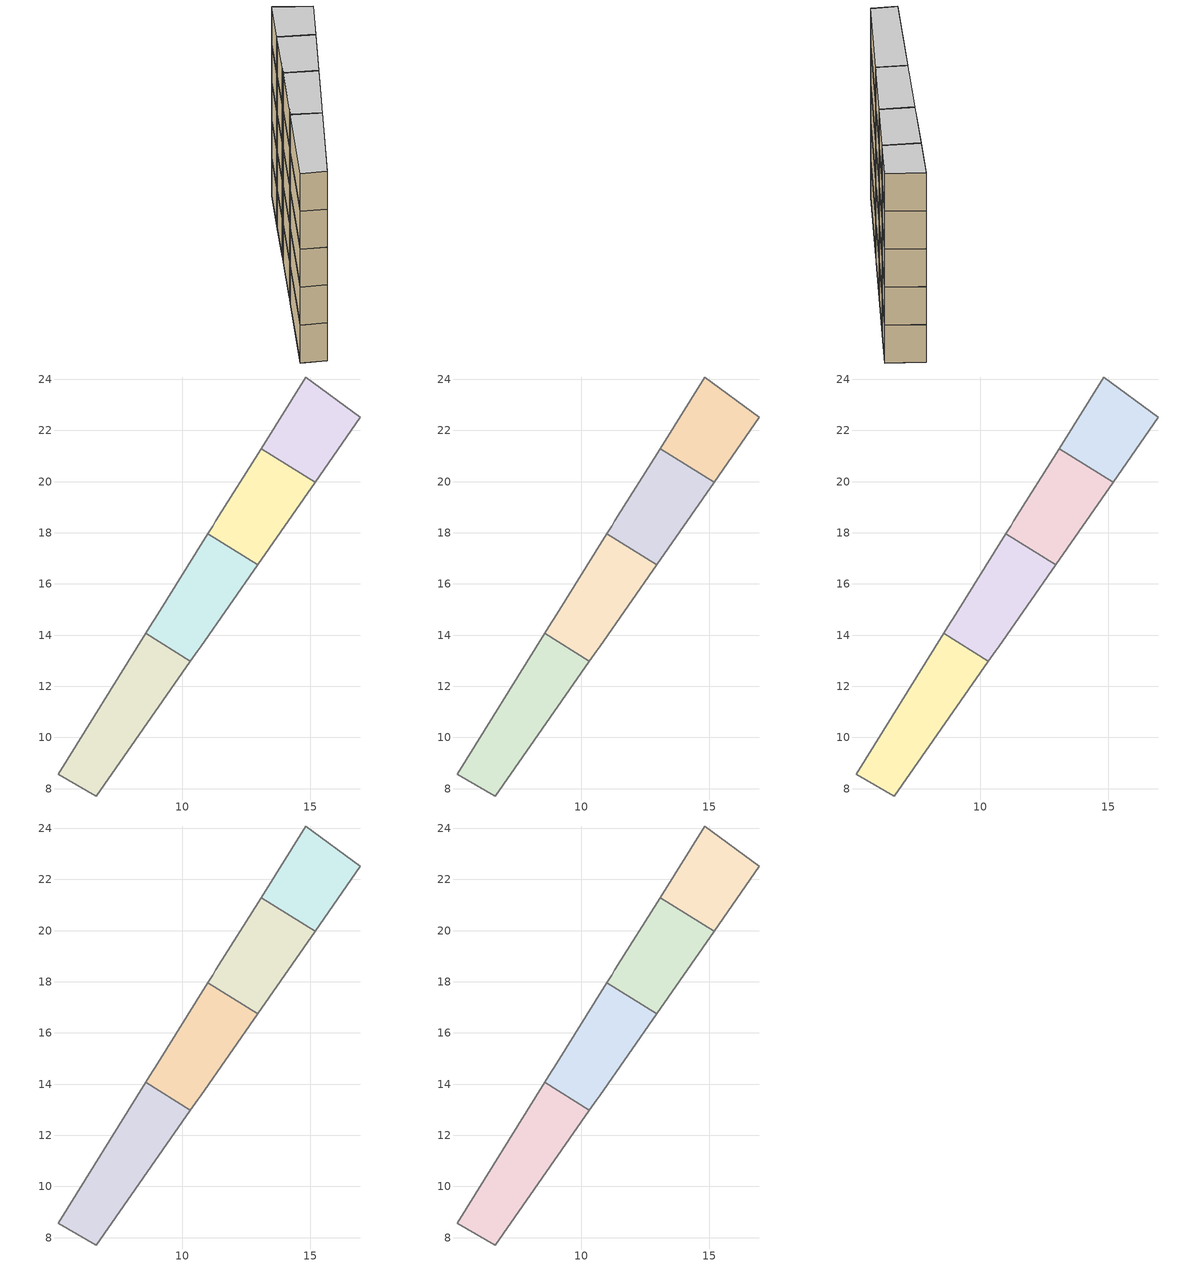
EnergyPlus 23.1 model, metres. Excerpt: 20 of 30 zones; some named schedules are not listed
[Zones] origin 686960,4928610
105523cecd2b4dc0_F0_dwelling_0
 floor ground (EU_floor_Construction): 15.19,19.97 16.97,22.51 14.82,24.09 13.08,21.29 z0
 wall adiabatic (EU_wall_Construction): 13.08,21.29 14.82,24.09 16.97,22.51 15.19,19.97 z0:3
 wall to 105523cecd2b4dc0_F0_dwelling_1 (EU_wall_Construction): 15.19,19.97 13.08,21.29 z0:3
105523cecd2b4dc0_F0_dwelling_1
 floor ground (EU_floor_Construction): 12.94,16.74 15.19,19.97 13.08,21.29 11.32,18.46 11.19,18.26 11,17.96 z0
 wall adiabatic (EU_wall_Construction): 15.19,19.97 12.94,16.74 / 11,17.96 11.19,18.26 11.32,18.46 13.08,21.29 z0:3
 wall to 105523cecd2b4dc0_F0_dwelling_2 (EU_wall_Construction): 12.94,16.74 11,17.96 z0:3
105523cecd2b4dc0_F0_dwelling_2
 floor ground (EU_floor_Construction): 10.72,13.55 12.94,16.74 11,17.96 8.94,14.66 8.84,14.49 8.57,14.07 10.32,12.98 10.6,13.39 z0
 wall adiabatic (EU_wall_Construction): 12.94,16.74 10.72,13.55 10.6,13.39 10.32,12.98 / 8.57,14.07 8.84,14.49 8.94,14.66 11,17.96 z0:3
 wall to 105523cecd2b4dc0_F0_dwelling_3 (EU_wall_Construction): 10.32,12.98 8.57,14.07 z0:3
105523cecd2b4dc0_F0_dwelling_3
 floor ground (EU_floor_Construction): 6.65,7.71 10.32,12.98 8.57,14.07 5.15,8.57 z0
 wall adiabatic (EU_wall_Construction): 10.32,12.98 6.65,7.71 5.15,8.57 8.57,14.07 z0:3
105523cecd2b4dc0_F1_dwelling_0
 floor to 105523cecd2b4dc0_F0_dwelling_0 (EU_floor_Construction): 15.19,19.97 16.97,22.51 14.82,24.09 13.08,21.29 z3
 wall adiabatic (EU_wall_Construction): 13.08,21.29 14.82,24.09 16.97,22.51 15.19,19.97 z3:6
 wall to 105523cecd2b4dc0_F1_dwelling_1 (EU_wall_Construction): 15.19,19.97 13.08,21.29 z3:6
105523cecd2b4dc0_F1_dwelling_1
 floor to 105523cecd2b4dc0_F0_dwelling_1 (EU_floor_Construction): 12.94,16.74 15.19,19.97 13.08,21.29 11.32,18.46 11.19,18.26 11,17.96 z3
 wall adiabatic (EU_wall_Construction): 15.19,19.97 12.94,16.74 / 11,17.96 11.19,18.26 11.32,18.46 13.08,21.29 z3:6
 wall to 105523cecd2b4dc0_F1_dwelling_2 (EU_wall_Construction): 12.94,16.74 11,17.96 z3:6
105523cecd2b4dc0_F1_dwelling_2
 floor to 105523cecd2b4dc0_F0_dwelling_2 (EU_floor_Construction): 10.72,13.55 12.94,16.74 11,17.96 8.94,14.66 8.84,14.49 8.57,14.07 10.32,12.98 10.6,13.39 z3
 wall adiabatic (EU_wall_Construction): 12.94,16.74 10.72,13.55 10.6,13.39 10.32,12.98 / 8.57,14.07 8.84,14.49 8.94,14.66 11,17.96 z3:6
 wall to 105523cecd2b4dc0_F1_dwelling_3 (EU_wall_Construction): 10.32,12.98 8.57,14.07 z3:6
105523cecd2b4dc0_F1_dwelling_3
 floor to 105523cecd2b4dc0_F0_dwelling_3 (EU_floor_Construction): 6.65,7.71 10.32,12.98 8.57,14.07 5.15,8.57 z3
 wall adiabatic (EU_wall_Construction): 10.32,12.98 6.65,7.71 5.15,8.57 8.57,14.07 z3:6
105523cecd2b4dc0_F2_dwelling_0
 floor to 105523cecd2b4dc0_F1_dwelling_0 (EU_floor_Construction): 15.19,19.97 16.97,22.51 14.82,24.09 13.08,21.29 z6
 wall adiabatic (EU_wall_Construction): 13.08,21.29 14.82,24.09 16.97,22.51 15.19,19.97 z6:9
 wall to 105523cecd2b4dc0_F2_dwelling_1 (EU_wall_Construction): 15.19,19.97 13.08,21.29 z6:9
105523cecd2b4dc0_F2_dwelling_1
 floor to 105523cecd2b4dc0_F1_dwelling_1 (EU_floor_Construction): 12.94,16.74 15.19,19.97 13.08,21.29 11.32,18.46 11.19,18.26 11,17.96 z6
 wall adiabatic (EU_wall_Construction): 15.19,19.97 12.94,16.74 / 11,17.96 11.19,18.26 11.32,18.46 13.08,21.29 z6:9
 wall to 105523cecd2b4dc0_F2_dwelling_2 (EU_wall_Construction): 12.94,16.74 11,17.96 z6:9
105523cecd2b4dc0_F2_dwelling_2
 floor to 105523cecd2b4dc0_F1_dwelling_2 (EU_floor_Construction): 10.72,13.55 12.94,16.74 11,17.96 8.94,14.66 8.84,14.49 8.57,14.07 10.32,12.98 10.6,13.39 z6
 wall adiabatic (EU_wall_Construction): 12.94,16.74 10.72,13.55 10.6,13.39 10.32,12.98 / 8.57,14.07 8.84,14.49 8.94,14.66 11,17.96 z6:9
 wall to 105523cecd2b4dc0_F2_dwelling_3 (EU_wall_Construction): 10.32,12.98 8.57,14.07 z6:9
105523cecd2b4dc0_F2_dwelling_3
 floor to 105523cecd2b4dc0_F1_dwelling_3 (EU_floor_Construction): 6.65,7.71 10.32,12.98 8.57,14.07 5.15,8.57 z6
 wall adiabatic (EU_wall_Construction): 10.32,12.98 6.65,7.71 5.15,8.57 8.57,14.07 z6:9
105523cecd2b4dc0_F3_dwelling_0
 floor to 105523cecd2b4dc0_F2_dwelling_0 (EU_floor_Construction): 15.19,19.97 16.97,22.51 14.82,24.09 13.08,21.29 z9
 wall adiabatic (EU_wall_Construction): 13.08,21.29 14.82,24.09 16.97,22.51 15.19,19.97 z9:12
 wall to 105523cecd2b4dc0_F3_dwelling_1 (EU_wall_Construction): 15.19,19.97 13.08,21.29 z9:12
105523cecd2b4dc0_F3_dwelling_1
 floor to 105523cecd2b4dc0_F2_dwelling_1 (EU_floor_Construction): 12.94,16.74 15.19,19.97 13.08,21.29 11.32,18.46 11.19,18.26 11,17.96 z9
 wall adiabatic (EU_wall_Construction): 15.19,19.97 12.94,16.74 / 11,17.96 11.19,18.26 11.32,18.46 13.08,21.29 z9:12
 wall to 105523cecd2b4dc0_F3_dwelling_2 (EU_wall_Construction): 12.94,16.74 11,17.96 z9:12
105523cecd2b4dc0_F3_dwelling_2
 floor to 105523cecd2b4dc0_F2_dwelling_2 (EU_floor_Construction): 10.72,13.55 12.94,16.74 11,17.96 8.94,14.66 8.84,14.49 8.57,14.07 10.32,12.98 10.6,13.39 z9
 wall adiabatic (EU_wall_Construction): 12.94,16.74 10.72,13.55 10.6,13.39 10.32,12.98 / 8.57,14.07 8.84,14.49 8.94,14.66 11,17.96 z9:12
 wall to 105523cecd2b4dc0_F3_dwelling_3 (EU_wall_Construction): 10.32,12.98 8.57,14.07 z9:12
105523cecd2b4dc0_F3_dwelling_3
 floor to 105523cecd2b4dc0_F2_dwelling_3 (EU_floor_Construction): 6.65,7.71 10.32,12.98 8.57,14.07 5.15,8.57 z9
 wall adiabatic (EU_wall_Construction): 10.32,12.98 6.65,7.71 5.15,8.57 8.57,14.07 z9:12
105523cecd2b4dc0_F4_dwelling_0
 floor to 105523cecd2b4dc0_F3_dwelling_0 (EU_floor_Construction): 15.19,19.97 16.97,22.51 14.82,24.09 13.08,21.29 z12
 wall adiabatic (EU_wall_Construction): 13.08,21.29 14.82,24.09 16.97,22.51 15.19,19.97 z12:15
 wall to 105523cecd2b4dc0_F4_dwelling_1 (EU_wall_Construction): 15.19,19.97 13.08,21.29 z12:15
 ceiling to 105523cecd2b4dc0_F5_dwelling_0 (EU_floor_Construction): 16.97,22.51 15.19,19.97 13.08,21.29 14.82,24.09 z15
105523cecd2b4dc0_F4_dwelling_1
 floor to 105523cecd2b4dc0_F3_dwelling_1 (EU_floor_Construction): 12.94,16.74 15.19,19.97 13.08,21.29 11.32,18.46 11.19,18.26 11,17.96 z12
 wall adiabatic (EU_wall_Construction): 15.19,19.97 12.94,16.74 / 11,17.96 11.19,18.26 11.32,18.46 13.08,21.29 z12:15
 wall to 105523cecd2b4dc0_F4_dwelling_2 (EU_wall_Construction): 12.94,16.74 11,17.96 z12:15
 ceiling to 105523cecd2b4dc0_F5_dwelling_1 (EU_floor_Construction): 15.19,19.97 12.94,16.74 11,17.96 11.19,18.26 11.32,18.46 13.08,21.29 z15
105523cecd2b4dc0_F4_dwelling_2
 floor to 105523cecd2b4dc0_F3_dwelling_2 (EU_floor_Construction): 10.72,13.55 12.94,16.74 11,17.96 8.94,14.66 8.84,14.49 8.57,14.07 10.32,12.98 10.6,13.39 z12
 wall adiabatic (EU_wall_Construction): 12.94,16.74 10.72,13.55 10.6,13.39 10.32,12.98 / 8.57,14.07 8.84,14.49 8.94,14.66 11,17.96 z12:15
 wall to 105523cecd2b4dc0_F4_dwelling_3 (EU_wall_Construction): 10.32,12.98 8.57,14.07 z12:15
 ceiling to 105523cecd2b4dc0_F5_dwelling_2 (EU_floor_Construction): 12.94,16.74 10.72,13.55 10.6,13.39 10.32,12.98 8.57,14.07 8.84,14.49 8.94,14.66 11,17.96 z15
105523cecd2b4dc0_F4_dwelling_3
 floor to 105523cecd2b4dc0_F3_dwelling_3 (EU_floor_Construction): 6.65,7.71 10.32,12.98 8.57,14.07 5.15,8.57 z12
 wall adiabatic (EU_wall_Construction): 10.32,12.98 6.65,7.71 5.15,8.57 8.57,14.07 z12:15
 ceiling to 105523cecd2b4dc0_F5_dwelling_3 (EU_floor_Construction): 10.32,12.98 6.65,7.71 5.15,8.57 8.57,14.07 z15
[Building]
EU S2 Campaign: North Axis=0; Terrain=City; Solar Distribution=FullExterior
[Site:Location]
Bologna: Latitude=44.5; Longitude=11.25; Time Zone=1; Elevation=37
[SizingPeriod:WeatherFileDays]
AnnualSizingPeriod: Begin Month=1; Begin Day of Month=1; End Month=12; End Day of Month=31; Day of Week for Start Day=Monday; Use Weather File Daylight Saving Period=No; Use Weather File Rain and Snow Indicators=No
[MATERIAL]
EU_InternalMass_Material: Roughness=MediumRough; Thickness=0.1; Conductivity=1; Density=1800; Specific Heat=900; Thermal Absorptance=0.9; Solar Absorptance=0.7; Visible Absorptance=0.7
[MATERIAL:NOMASS] Roughness=MediumRough; Thermal Absorptance=0.9; Solar Absorptance=0.7; Visible Absorptance=0.7
Name | Thermal Resistance
EU_wall_NoMass | 0.779417
EU_floor_NoMass | 0.588222
[CONSTRUCTION]
EU_wall_Construction: EU_wall_NoMass
EU_floor_Construction: EU_floor_NoMass
EU_InternalMass_Construction: EU_InternalMass_Material
[ZONE] Type=1; Multiplier=1; Ceiling Height=autocalculate; Floor Area=autocalculate; Part of Total Floor Area=Yes
Name | Volume
105523cecd2b4dc0_F0_dwelling_0; 105523cecd2b4dc0_F1_dwelling_0; 105523cecd2b4dc0_F2_dwelling_0; 105523cecd2b4dc0_F3_dwelling_0; 105523cecd2b4dc0_F4_dwelling_0 | 24.6921
105523cecd2b4dc0_F0_dwelling_1 | 28.1829
105523cecd2b4dc0_F1_dwelling_1; 105523cecd2b4dc0_F2_dwelling_1; 105523cecd2b4dc0_F3_dwelling_1; 105523cecd2b4dc0_F4_dwelling_1 | 28.1821
105523cecd2b4dc0_F0_dwelling_2; 105523cecd2b4dc0_F1_dwelling_2; 105523cecd2b4dc0_F2_dwelling_2; 105523cecd2b4dc0_F3_dwelling_2; 105523cecd2b4dc0_F4_dwelling_2 | 29.8916
105523cecd2b4dc0_F0_dwelling_3; 105523cecd2b4dc0_F1_dwelling_3; 105523cecd2b4dc0_F2_dwelling_3; 105523cecd2b4dc0_F3_dwelling_3; 105523cecd2b4dc0_F4_dwelling_3 | 36.5442
[INTERNALMASS] Construction=EU_InternalMass_Construction
Name | Zone or ZoneList | Surface Area
105523cecd2b4dc0_F0_dwelling_0_EU_InternalMass | 105523cecd2b4dc0_F0_dwelling_0 | 8.23196
105523cecd2b4dc0_F0_dwelling_1_EU_InternalMass | 105523cecd2b4dc0_F0_dwelling_1 | 9.39586
105523cecd2b4dc0_F0_dwelling_2_EU_InternalMass | 105523cecd2b4dc0_F0_dwelling_2 | 9.96339
105523cecd2b4dc0_F0_dwelling_3_EU_InternalMass | 105523cecd2b4dc0_F0_dwelling_3 | 12.1817
105523cecd2b4dc0_F1_dwelling_0_EU_InternalMass | 105523cecd2b4dc0_F1_dwelling_0 | 8.23196
105523cecd2b4dc0_F1_dwelling_1_EU_InternalMass | 105523cecd2b4dc0_F1_dwelling_1 | 9.39586
105523cecd2b4dc0_F1_dwelling_2_EU_InternalMass | 105523cecd2b4dc0_F1_dwelling_2 | 9.96339
105523cecd2b4dc0_F1_dwelling_3_EU_InternalMass | 105523cecd2b4dc0_F1_dwelling_3 | 12.1817
105523cecd2b4dc0_F2_dwelling_0_EU_InternalMass | 105523cecd2b4dc0_F2_dwelling_0 | 8.23196
105523cecd2b4dc0_F2_dwelling_1_EU_InternalMass | 105523cecd2b4dc0_F2_dwelling_1 | 9.39586
105523cecd2b4dc0_F2_dwelling_2_EU_InternalMass | 105523cecd2b4dc0_F2_dwelling_2 | 9.96339
105523cecd2b4dc0_F2_dwelling_3_EU_InternalMass | 105523cecd2b4dc0_F2_dwelling_3 | 12.1817
105523cecd2b4dc0_F3_dwelling_0_EU_InternalMass | 105523cecd2b4dc0_F3_dwelling_0 | 8.23196
105523cecd2b4dc0_F3_dwelling_1_EU_InternalMass | 105523cecd2b4dc0_F3_dwelling_1 | 9.39586
105523cecd2b4dc0_F3_dwelling_2_EU_InternalMass | 105523cecd2b4dc0_F3_dwelling_2 | 9.96339
105523cecd2b4dc0_F3_dwelling_3_EU_InternalMass | 105523cecd2b4dc0_F3_dwelling_3 | 12.1817
105523cecd2b4dc0_F4_dwelling_0_EU_InternalMass | 105523cecd2b4dc0_F4_dwelling_0 | 8.23196
105523cecd2b4dc0_F4_dwelling_1_EU_InternalMass | 105523cecd2b4dc0_F4_dwelling_1 | 9.39586
105523cecd2b4dc0_F4_dwelling_2_EU_InternalMass | 105523cecd2b4dc0_F4_dwelling_2 | 9.96339
105523cecd2b4dc0_F4_dwelling_3_EU_InternalMass | 105523cecd2b4dc0_F4_dwelling_3 | 12.1817
[OTHEREQUIPMENT] Fuel Type=Electricity; Design Level Calculation Method=Watts/Area; Power per Zone Floor Area=1; Fraction Latent=0; Fraction Radiant=0; Fraction Lost=0; Carbon Dioxide Generation Rate=0; EndUse Subcategory=EU_Step8_InternalGains
Name | Zone or ZoneList or Space or SpaceList | Schedule
EU_Step8_InternalGain_105523cecd2b4dc0_F0_dwelling_0_f000 | 105523cecd2b4dc0_F0_dwelling_0 | EU_Step8_GainSchedule_105523cecd2b4dc0_F0_dwelling_0_f000
EU_Step8_InternalGain_105523cecd2b4dc0_F0_dwelling_1_f000 | 105523cecd2b4dc0_F0_dwelling_1 | EU_Step8_GainSchedule_105523cecd2b4dc0_F0_dwelling_1_f000
EU_Step8_InternalGain_105523cecd2b4dc0_F0_dwelling_2_f000 | 105523cecd2b4dc0_F0_dwelling_2 | EU_Step8_GainSchedule_105523cecd2b4dc0_F0_dwelling_2_f000
EU_Step8_InternalGain_105523cecd2b4dc0_F0_dwelling_3_f000 | 105523cecd2b4dc0_F0_dwelling_3 | EU_Step8_GainSchedule_105523cecd2b4dc0_F0_dwelling_3_f000
EU_Step8_InternalGain_105523cecd2b4dc0_F1_dwelling_0_f000 | 105523cecd2b4dc0_F1_dwelling_0 | EU_Step8_GainSchedule_105523cecd2b4dc0_F1_dwelling_0_f000
EU_Step8_InternalGain_105523cecd2b4dc0_F1_dwelling_1_f000 | 105523cecd2b4dc0_F1_dwelling_1 | EU_Step8_GainSchedule_105523cecd2b4dc0_F1_dwelling_1_f000
EU_Step8_InternalGain_105523cecd2b4dc0_F1_dwelling_2_f000 | 105523cecd2b4dc0_F1_dwelling_2 | EU_Step8_GainSchedule_105523cecd2b4dc0_F1_dwelling_2_f000
EU_Step8_InternalGain_105523cecd2b4dc0_F1_dwelling_3_f000 | 105523cecd2b4dc0_F1_dwelling_3 | EU_Step8_GainSchedule_105523cecd2b4dc0_F1_dwelling_3_f000
EU_Step8_InternalGain_105523cecd2b4dc0_F2_dwelling_0_f000 | 105523cecd2b4dc0_F2_dwelling_0 | EU_Step8_GainSchedule_105523cecd2b4dc0_F2_dwelling_0_f000
EU_Step8_InternalGain_105523cecd2b4dc0_F2_dwelling_1_f000 | 105523cecd2b4dc0_F2_dwelling_1 | EU_Step8_GainSchedule_105523cecd2b4dc0_F2_dwelling_1_f000
EU_Step8_InternalGain_105523cecd2b4dc0_F2_dwelling_2_f000 | 105523cecd2b4dc0_F2_dwelling_2 | EU_Step8_GainSchedule_105523cecd2b4dc0_F2_dwelling_2_f000
EU_Step8_InternalGain_105523cecd2b4dc0_F2_dwelling_3_f000 | 105523cecd2b4dc0_F2_dwelling_3 | EU_Step8_GainSchedule_105523cecd2b4dc0_F2_dwelling_3_f000
EU_Step8_InternalGain_105523cecd2b4dc0_F3_dwelling_0_f000 | 105523cecd2b4dc0_F3_dwelling_0 | EU_Step8_GainSchedule_105523cecd2b4dc0_F3_dwelling_0_f000
EU_Step8_InternalGain_105523cecd2b4dc0_F3_dwelling_1_f000 | 105523cecd2b4dc0_F3_dwelling_1 | EU_Step8_GainSchedule_105523cecd2b4dc0_F3_dwelling_1_f000
EU_Step8_InternalGain_105523cecd2b4dc0_F3_dwelling_2_f000 | 105523cecd2b4dc0_F3_dwelling_2 | EU_Step8_GainSchedule_105523cecd2b4dc0_F3_dwelling_2_f000
EU_Step8_InternalGain_105523cecd2b4dc0_F3_dwelling_3_f000 | 105523cecd2b4dc0_F3_dwelling_3 | EU_Step8_GainSchedule_105523cecd2b4dc0_F3_dwelling_3_f000
EU_Step8_InternalGain_105523cecd2b4dc0_F4_dwelling_0_f000 | 105523cecd2b4dc0_F4_dwelling_0 | EU_Step8_GainSchedule_105523cecd2b4dc0_F4_dwelling_0_f000
EU_Step8_InternalGain_105523cecd2b4dc0_F4_dwelling_1_f000 | 105523cecd2b4dc0_F4_dwelling_1 | EU_Step8_GainSchedule_105523cecd2b4dc0_F4_dwelling_1_f000
EU_Step8_InternalGain_105523cecd2b4dc0_F4_dwelling_2_f000 | 105523cecd2b4dc0_F4_dwelling_2 | EU_Step8_GainSchedule_105523cecd2b4dc0_F4_dwelling_2_f000
EU_Step8_InternalGain_105523cecd2b4dc0_F4_dwelling_3_f000 | 105523cecd2b4dc0_F4_dwelling_3 | EU_Step8_GainSchedule_105523cecd2b4dc0_F4_dwelling_3_f000
[ZONEVENTILATION:DESIGNFLOWRATE] Schedule=EU_AlwaysOn; Design Flow Rate Calculation Method=AirChanges/Hour; Air Changes per Hour=0.712058; Ventilation Type=Natural; Fan Pressure Rise=0; Fan Total Efficiency=1; Constant Term Coefficient=1; Temperature Term Coefficient=0; Velocity Term Coefficient=0; Velocity Squared Term Coefficient=0; Minimum Indoor Temperature=-100; Maximum Indoor Temperature=100; Delta Temperature=-100; Minimum Outdoor Temperature=-100; Maximum Outdoor Temperature=100; Maximum Wind Speed=40
Name | Zone or ZoneList or Space or SpaceList
EU_ConstantAir_105523cecd2b4dc0_F0_dwelling_0 | 105523cecd2b4dc0_F0_dwelling_0
EU_ConstantAir_105523cecd2b4dc0_F0_dwelling_1 | 105523cecd2b4dc0_F0_dwelling_1
EU_ConstantAir_105523cecd2b4dc0_F0_dwelling_2 | 105523cecd2b4dc0_F0_dwelling_2
EU_ConstantAir_105523cecd2b4dc0_F0_dwelling_3 | 105523cecd2b4dc0_F0_dwelling_3
EU_ConstantAir_105523cecd2b4dc0_F1_dwelling_0 | 105523cecd2b4dc0_F1_dwelling_0
EU_ConstantAir_105523cecd2b4dc0_F1_dwelling_1 | 105523cecd2b4dc0_F1_dwelling_1
EU_ConstantAir_105523cecd2b4dc0_F1_dwelling_2 | 105523cecd2b4dc0_F1_dwelling_2
EU_ConstantAir_105523cecd2b4dc0_F1_dwelling_3 | 105523cecd2b4dc0_F1_dwelling_3
EU_ConstantAir_105523cecd2b4dc0_F2_dwelling_0 | 105523cecd2b4dc0_F2_dwelling_0
EU_ConstantAir_105523cecd2b4dc0_F2_dwelling_1 | 105523cecd2b4dc0_F2_dwelling_1
EU_ConstantAir_105523cecd2b4dc0_F2_dwelling_2 | 105523cecd2b4dc0_F2_dwelling_2
EU_ConstantAir_105523cecd2b4dc0_F2_dwelling_3 | 105523cecd2b4dc0_F2_dwelling_3
EU_ConstantAir_105523cecd2b4dc0_F3_dwelling_0 | 105523cecd2b4dc0_F3_dwelling_0
EU_ConstantAir_105523cecd2b4dc0_F3_dwelling_1 | 105523cecd2b4dc0_F3_dwelling_1
EU_ConstantAir_105523cecd2b4dc0_F3_dwelling_2 | 105523cecd2b4dc0_F3_dwelling_2
EU_ConstantAir_105523cecd2b4dc0_F3_dwelling_3 | 105523cecd2b4dc0_F3_dwelling_3
EU_ConstantAir_105523cecd2b4dc0_F4_dwelling_0 | 105523cecd2b4dc0_F4_dwelling_0
EU_ConstantAir_105523cecd2b4dc0_F4_dwelling_1 | 105523cecd2b4dc0_F4_dwelling_1
EU_ConstantAir_105523cecd2b4dc0_F4_dwelling_2 | 105523cecd2b4dc0_F4_dwelling_2
EU_ConstantAir_105523cecd2b4dc0_F4_dwelling_3 | 105523cecd2b4dc0_F4_dwelling_3
[HVACTEMPLATE:THERMOSTAT] Constant Heating Setpoint=20; Constant Cooling Setpoint=50
EU_HeatOnly_105523cecd2b4dc0_F0_dwelling_0; EU_HeatOnly_105523cecd2b4dc0_F0_dwelling_1; EU_HeatOnly_105523cecd2b4dc0_F0_dwelling_2; EU_HeatOnly_105523cecd2b4dc0_F0_dwelling_3; EU_HeatOnly_105523cecd2b4dc0_F1_dwelling_0; EU_HeatOnly_105523cecd2b4dc0_F1_dwelling_1; EU_HeatOnly_105523cecd2b4dc0_F1_dwelling_2; EU_HeatOnly_105523cecd2b4dc0_F1_dwelling_3; EU_HeatOnly_105523cecd2b4dc0_F2_dwelling_0; EU_HeatOnly_105523cecd2b4dc0_F2_dwelling_1; EU_HeatOnly_105523cecd2b4dc0_F2_dwelling_2; EU_HeatOnly_105523cecd2b4dc0_F2_dwelling_3; EU_HeatOnly_105523cecd2b4dc0_F3_dwelling_0; EU_HeatOnly_105523cecd2b4dc0_F3_dwelling_1; EU_HeatOnly_105523cecd2b4dc0_F3_dwelling_2; EU_HeatOnly_105523cecd2b4dc0_F3_dwelling_3; EU_HeatOnly_105523cecd2b4dc0_F4_dwelling_0; EU_HeatOnly_105523cecd2b4dc0_F4_dwelling_1; EU_HeatOnly_105523cecd2b4dc0_F4_dwelling_2; EU_HeatOnly_105523cecd2b4dc0_F4_dwelling_3; EU_HeatOnly_105523cecd2b4dc0_F5_dwelling_0; EU_HeatOnly_105523cecd2b4dc0_F5_dwelling_1; EU_HeatOnly_105523cecd2b4dc0_F5_dwelling_2; EU_HeatOnly_105523cecd2b4dc0_F5_dwelling_3; EU_HeatOnly_105523cecd2b4dc0_F6_dwelling_0; EU_HeatOnly_105523cecd2b4dc0_F6_dwelling_1; EU_HeatOnly_105523cecd2b4dc0_F6_dwelling_2; EU_HeatOnly_105523cecd2b4dc0_F7_dwelling_0
